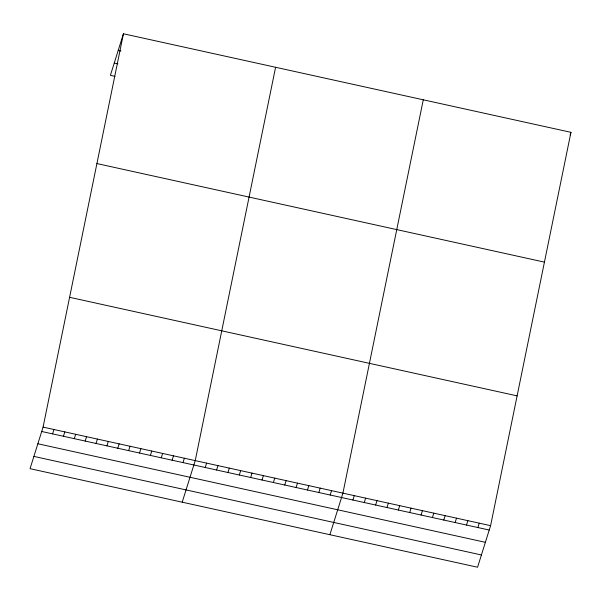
<?xml version="1.0" encoding="UTF-8"?>
<svg xmlns="http://www.w3.org/2000/svg" width="601" height="601" viewBox="0 0 601 601"><rect width="100%" height="100%" fill="white"/><g stroke="black" fill="none" stroke-linecap="round" stroke-linejoin="round"><path stroke-width="0.9" d="M43.077 427.108L123.43 33.769L570.95 132.325L490.596 525.665L477.57 567.231L30.05 468.675L43.077 427.108L490.596 525.665M275.589 67.274L195.235 460.614L182.208 502.188M423.269 99.804L342.916 493.143L329.889 534.71M123.43 33.769L110.404 75.335L114.926 76.335M52.572 433.884L53.947 429.505M63.443 436.281L64.81 431.894M74.306 438.67L75.681 434.29M85.177 441.066L86.552 436.679M96.047 443.455L97.422 439.076M106.91 445.852L108.285 441.472M117.781 448.248L119.156 443.861M128.652 450.637L130.026 446.258M139.522 453.034L140.889 448.647M150.385 455.423L151.76 451.043M161.256 457.819L162.631 453.439M172.126 460.216L173.501 455.828M182.989 462.605L184.364 458.225M205.219 467.503L206.594 463.116M216.578 470.005L217.953 465.617M227.944 472.506L229.319 468.119M239.303 475.008L240.678 470.621M250.662 477.51L252.037 473.122M262.021 480.011L263.396 475.624M273.38 482.513L274.755 478.126M284.746 485.015L286.114 480.627M296.105 487.516L297.48 483.136M307.464 490.018L308.839 485.638M318.823 492.519L320.198 488.14M330.182 495.021L331.557 490.641M352.907 500.024L354.274 495.645M364.266 502.526L365.641 498.146M375.625 505.028L377 500.648M386.984 507.529L388.359 503.15M398.343 510.031L399.718 505.651M409.702 512.533L411.076 508.153M421.068 515.034L422.435 510.655M432.427 517.536L433.802 513.156M443.786 520.038L445.161 515.658M570.124 134.955L570.95 132.325M455.145 522.539L456.52 518.16M466.504 525.041L467.878 520.661M477.863 527.543L479.237 523.163M118.209 50.424L120.929 51.017M114.243 63.067L117.871 63.864M96.911 163.57L544.431 262.126M69.596 297.307L517.115 395.864M41.702 431.488L489.229 530.044M37.855 443.763L485.383 542.32M33.896 456.407L481.416 554.963"/></g></svg>
